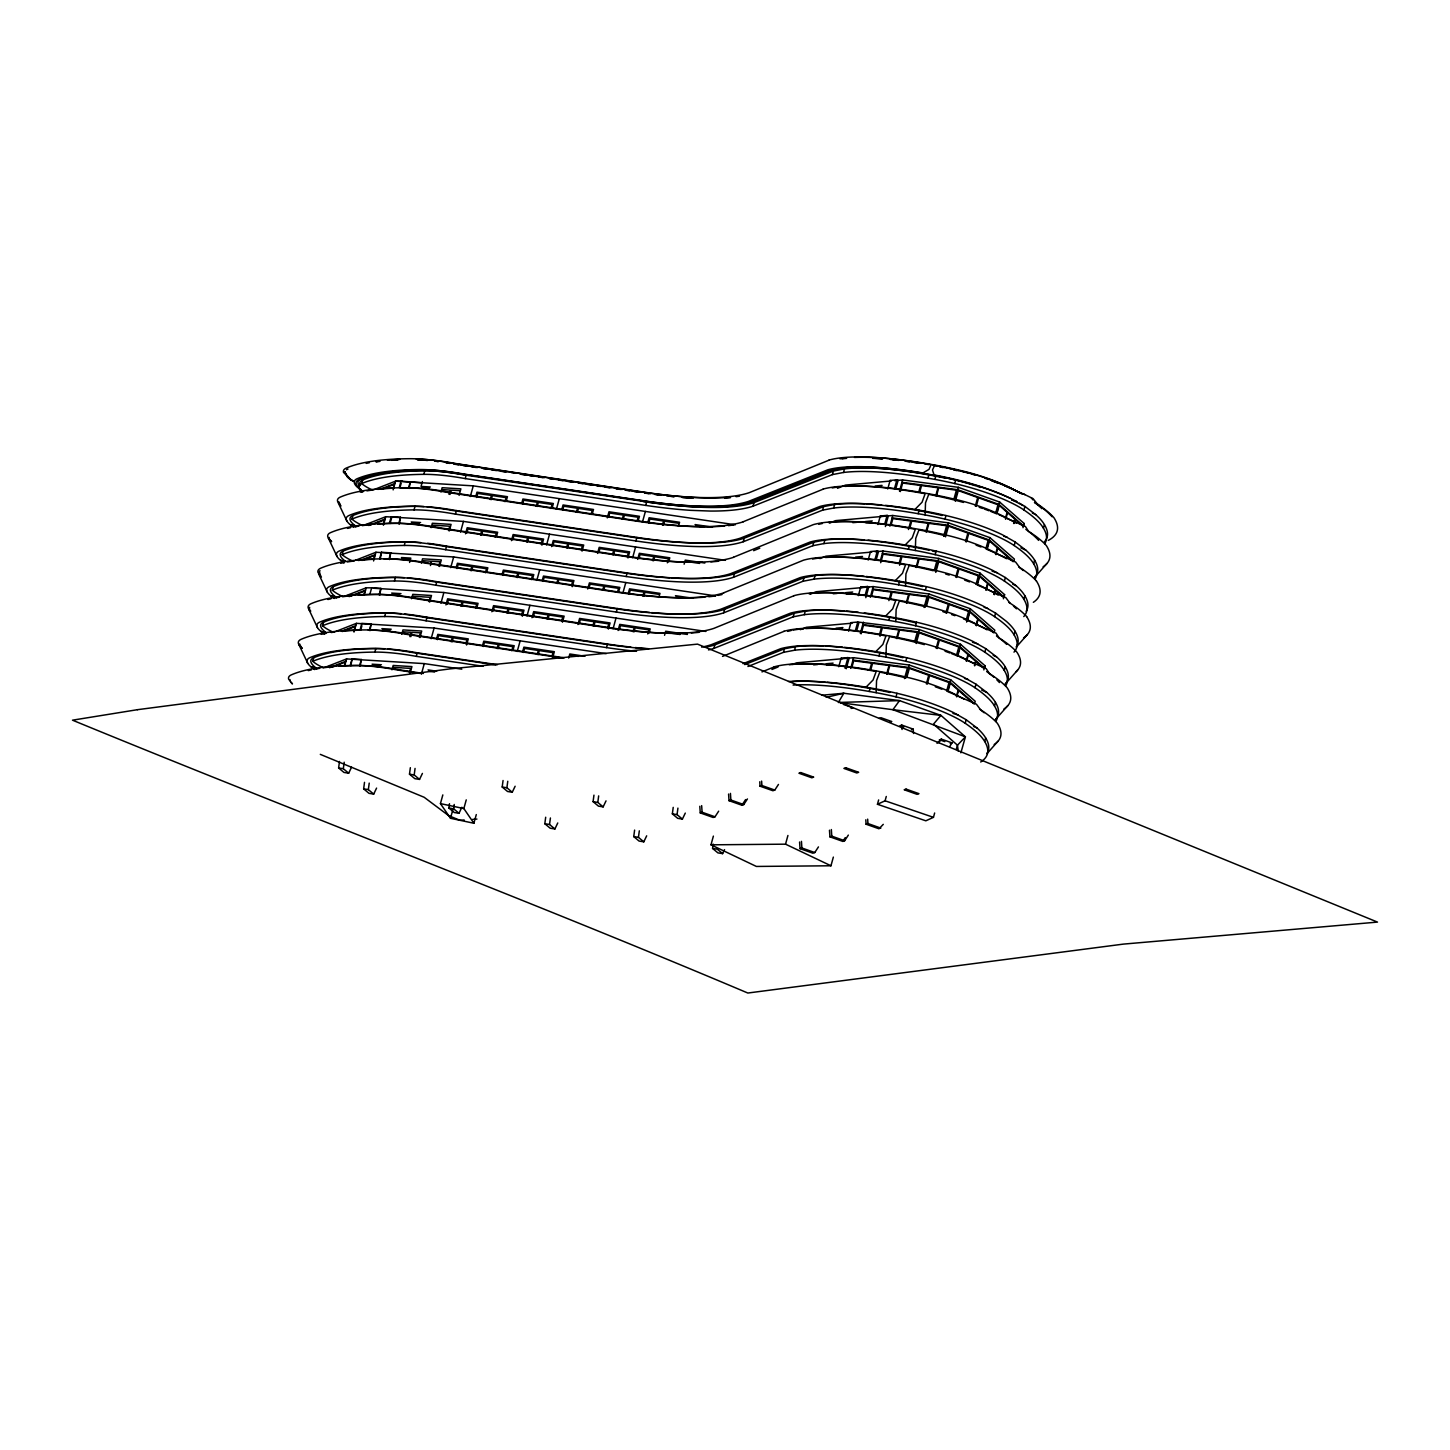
<?xml version="1.0" encoding="UTF-8"?>
<svg xmlns="http://www.w3.org/2000/svg" width="1450" height="1450" viewBox="0 0 1450 1450"><rect width="100%" height="100%" fill="white"/><g stroke="black" fill="none" stroke-linecap="round" stroke-linejoin="round"><path stroke-width="1.5" d="M344.882 471.721L347.347 477.032A51.801 12.017 14.7 0 0 351.335 480.204M309.521 608.493L309.611 607.296M351.553 767.195L348.671 773.194L343.958 772.433L338.611 767.974L339.481 761.449M348.671 773.194L343.324 768.717L344.194 762.211M376.583 788.093L373.701 794.092L368.989 793.331L363.642 788.873L364.512 782.347M373.701 794.092L368.354 789.616L369.224 783.109M422.421 773.412L419.539 779.411L414.827 778.668L409.48 774.191L410.35 767.684M419.539 779.411L414.192 774.952L415.062 768.428M461.861 807.269L458.998 813.269L454.267 812.526L448.92 808.049L449.5 803.717M458.998 813.269L453.651 808.81L454.231 804.46M515.131 786.244L512.249 792.244L507.536 791.482L502.189 787.024L503.059 780.499M512.249 792.244L506.902 787.767L507.772 781.26M557.761 822.966L554.897 828.965L550.166 828.204L544.819 823.745L545.689 817.238M554.897 828.965L549.532 824.488L550.42 817.981M606.028 800.871L603.146 806.871L598.433 806.127L593.086 801.651L593.956 795.144M603.146 806.871L597.799 802.412L598.669 795.887M646.682 835.816L643.8 841.816L639.088 841.072L633.741 836.596L634.611 830.089M643.8 841.816L638.453 837.357L639.323 830.832M685.288 813.088L682.406 819.087L677.694 818.326L672.347 813.867L673.217 807.36M682.406 819.087L677.059 814.628L677.929 808.103M724.547 849.646L722.626 853.633L717.913 852.89L712.566 848.431L713.146 844.081M323.114 667.634A38.769 8.718 15.4 0 1 312.747 661.291L313.726 657.738A324.347 72.971 15.4 0 1 375.84 648.549A99.216 22.312 15.4 0 1 384.776 648.748M332.902 632.073A38.769 8.718 15.4 0 1 322.553 625.748L323.531 622.195A324.347 72.971 15.4 0 1 385.646 612.987A99.216 22.312 15.4 0 1 401.124 613.676M342.689 596.53A38.769 8.718 15.4 0 1 332.34 590.186L333.319 586.634A324.347 72.971 15.4 0 1 395.433 577.444A99.216 22.312 15.4 0 1 404.351 577.662M352.495 560.969A38.769 8.718 15.4 0 1 342.127 554.643L343.106 551.091A324.347 72.971 15.4 0 1 405.221 541.901A99.216 22.312 15.4 0 1 420.699 542.572M362.282 525.426A38.769 8.718 15.4 0 1 351.933 519.1L352.912 515.529A324.347 72.971 15.4 0 1 415.026 506.34A99.216 22.312 15.4 0 1 423.944 506.558M372.07 489.882A38.769 8.718 15.4 0 1 361.721 483.539A324.347 72.971 15.4 0 1 423.835 474.349A99.216 22.312 15.4 0 1 465.214 478.591L466.193 475.038A99.216 22.312 15.4 0 0 424.814 470.797A324.347 72.971 15.4 0 0 362.699 479.986L361.721 483.539A53.686 12.071 15.4 0 0 362.011 492.076M344.194 666.329L345.372 662.07L338.865 664.607M353.981 630.786L355.159 626.509L348.671 629.064M363.787 595.225L364.965 590.966L358.458 593.503M373.574 559.682L374.752 555.404L368.246 557.96M383.362 524.139L384.54 519.861L378.033 522.417M393.167 488.577L394.327 484.318L387.839 486.856M344.774 665.514L346.586 658.916L424.288 663.611L461.807 669.175M353.981 632.073L356.392 623.355L434.094 628.049L606.227 653.642M364.367 594.409L366.179 587.812L371.653 587.83L369.877 594.228M373.574 560.969L375.967 552.251L453.669 556.963L715.702 595.896A220.219 49.536 15.4 0 1 708.796 596.748M383.416 525.244L385.754 516.707L391.844 517.07L390.086 523.468M393.149 489.882L395.56 481.164L402.266 481.255M350.302 665.332L352.06 658.934L361.322 659.496L360.18 666.239M360.089 629.789L361.847 623.391L371.127 623.935L369.986 630.678M379.683 558.685L381.441 552.287L390.702 552.849L389.561 559.591M389.47 523.124L391.228 516.726L400.49 517.287L399.348 524.03M399.257 487.581L401.016 481.183L421.08 482.705M350.918 665.677L352.06 658.934M360.706 630.134L361.884 625.856M380.299 559.029L381.441 552.287M399.964 487.617L401.088 483.557M359.564 665.894L361.322 659.496M369.351 630.351L371.127 623.935M379.157 594.79L380.915 588.392L371.653 587.83M388.944 559.247L390.702 552.849M398.732 523.686L400.49 517.287M408.519 488.142L410.296 481.744L409.154 488.451M379.773 595.134L380.915 588.392M312.747 661.291A324.347 72.971 15.4 0 1 374.861 652.101L375.84 648.549M322.553 625.748A324.347 72.971 15.4 0 1 384.667 616.54L385.646 612.987M332.34 590.186A324.347 72.971 15.4 0 1 394.454 580.997L395.433 577.444M342.127 554.643A324.347 72.971 15.4 0 1 404.242 545.454L405.221 541.901M351.933 519.1A324.347 72.971 15.4 0 1 414.029 509.892L415.026 506.34M423.835 474.349L424.814 470.797M422.385 481.545L421.044 486.439L430.378 487.001M409.589 562.455L410.803 558.105L401.451 557.543M391.971 669.809L393.167 665.459L411.927 666.601L410.132 673.126M401.759 634.266L402.973 629.916L421.714 631.04L419.92 637.583M411.564 598.723L412.761 594.355L431.52 595.497L429.708 602.022M421.352 563.162L422.548 558.812L441.308 559.936L439.513 566.479M431.139 527.619L432.336 523.251L451.095 524.393L449.301 530.936M440.927 492.058L442.141 487.707L460.882 488.849L459.088 495.374M409.861 636.604L411.039 632.291L403.299 631.819M449.029 494.396L450.207 490.082L442.468 489.611M410.858 636.659L412.054 632.345L420.373 632.853L419.177 637.166M430.451 565.554L431.629 561.241L439.948 561.748L438.752 566.062M450.026 494.45L451.222 490.136L459.541 490.644M409.389 672.709L410.567 668.396L402.248 667.906M428.964 601.605L430.161 597.291L421.841 596.802M448.558 530.519L449.736 526.205L441.416 525.697M374.861 652.101A99.216 22.312 15.4 0 1 416.259 656.342L417.237 652.79L497.459 664.698M384.667 616.54A99.216 22.312 15.4 0 1 426.046 620.781L427.025 617.229L607.514 644.054A219.874 49.463 15.4 0 0 630.841 647.081M394.454 580.997A99.216 22.312 15.4 0 1 435.852 585.238L436.831 581.686L617.301 608.511A219.874 49.463 15.4 0 0 649.491 612.426M404.242 545.454A99.216 22.312 15.4 0 1 445.639 549.695L446.618 546.143L627.107 572.949A219.874 49.463 15.4 0 0 669.918 577.734M414.029 509.892A99.216 22.312 15.4 0 1 455.427 514.134L456.406 510.581L636.894 537.406A219.874 49.463 15.4 0 0 744.231 538.204L823.582 506.594L834.656 504.473A171.281 38.534 15.4 0 1 864.979 503.748M421.352 674.268L424.288 663.611M431.157 638.725L434.094 628.049M440.945 603.164L443.881 592.506L705.914 631.439M450.733 567.621L453.669 556.963M460.52 532.077L463.456 521.402L725.489 560.334M470.326 496.516L473.262 485.859L735.295 524.791M436.686 638.435L437.809 634.375L468.278 638.888L466.592 644.996M445.929 604.922L447.615 598.814L478.065 603.345L476.941 607.423M456.279 567.331L457.403 563.271L487.853 567.802L486.747 571.862M465.504 533.817L467.19 527.709L497.658 532.241L496.534 536.319M475.854 496.244L476.978 492.166L507.446 496.698L506.322 500.757M437.429 639.668L438.553 635.626L452.237 637.674L451.131 641.716M447.216 604.124L448.34 600.082L462.042 602.112L460.919 606.154M457.022 568.563L458.127 564.539L471.83 566.569L470.706 570.611M466.809 533.02L467.915 528.978L481.618 531.008L480.512 535.05M476.597 497.477L477.721 493.435L491.405 495.465L490.299 499.507M452.128 641.861L453.234 637.819L466.936 639.849L465.812 643.891M461.916 606.299L463.021 602.257L476.724 604.306L475.618 608.347M471.703 570.756L472.827 566.714L486.511 568.744L485.406 572.786M481.509 535.213L482.614 531.171L496.317 533.201L495.193 537.243M491.296 499.652L492.402 495.61L506.104 497.64L504.999 501.682M482.632 645.268L483.756 641.19L514.206 645.721L513.082 649.799M491.858 611.755L493.544 605.647L523.994 610.178L522.326 616.268M502.207 574.164L503.331 570.086L533.799 574.617L532.676 578.695M511.451 540.651L513.119 534.543L543.587 539.074L541.901 545.182M521.801 503.059L522.924 498.999L553.374 503.513L552.251 507.591M483.358 646.482L484.463 642.441L498.184 644.489L497.06 648.531M493.145 610.939L494.269 606.897L507.971 608.928L506.866 612.969M502.951 575.396L504.056 571.336L517.759 573.384L516.653 577.426M512.738 539.835L513.844 535.793L527.546 537.823L526.441 541.883M522.526 504.292L523.649 500.25L537.352 502.28L536.228 506.322M476.289 814.574L473.896 823.256L450.497 818.289L440.438 803.608L442.83 794.908M450.497 818.289L452.889 809.607M498.057 648.676L499.181 644.634L512.883 646.664L511.759 650.706M507.844 613.132L508.968 609.072L522.671 611.121L521.565 615.162M517.65 577.571L518.756 573.529L532.458 575.559L531.353 579.619M527.438 542.028L528.543 537.986L542.264 540.016L541.14 544.058M537.225 506.467L538.349 502.425L552.051 504.473L550.928 508.515M473.896 823.256L463.855 808.574L466.248 799.874M517.215 651.503L520.151 640.846M527.002 615.96L529.939 605.303M536.808 580.417L539.744 569.741M546.596 544.856L549.532 534.198M556.383 509.312L559.319 498.637M522.761 651.231L523.885 647.153L554.335 651.684L552.668 657.793M531.987 617.718L533.673 611.61L564.141 616.141L562.455 622.231M542.336 580.127L543.46 576.049L573.928 580.58L572.243 586.688M551.58 546.614L553.266 540.506L583.716 545.037L582.03 551.145M561.929 509.022L563.053 504.963L593.503 509.476L592.397 513.554M523.504 652.464L524.61 648.422L538.312 650.452L537.189 654.494M533.292 616.903L534.397 612.879L548.1 614.909L546.994 618.951M543.079 581.359L544.203 577.317L557.888 579.347L556.782 583.389M552.867 545.816L553.991 541.774L567.693 543.804L566.569 547.846M562.673 510.255L563.778 506.213L577.481 508.261L576.357 512.303M538.186 654.639L539.309 650.597L552.994 652.645L551.888 656.687M547.973 619.096L549.097 615.054L562.799 617.084L561.676 621.126M557.779 583.553L558.884 579.511L572.587 581.541L571.463 585.582M567.566 547.991L568.672 543.949L582.374 545.979L581.269 550.021M577.354 512.448L578.478 508.406L592.162 510.436L591.056 514.478M568.69 658.046L569.814 653.986L585.039 656.252M577.916 624.533L579.601 618.425L610.069 622.956L608.384 629.064M587.721 588.99L589.407 582.882L619.857 587.413L618.733 591.473M597.509 553.429L599.194 547.339L629.644 551.852L627.977 557.96M607.296 517.886L608.982 511.778L639.45 516.309L638.326 520.369M579.221 623.736L580.326 619.676L594.029 621.724L592.923 625.766M589.008 588.174L590.114 584.132L603.834 586.162L602.711 590.222M598.796 552.631L599.919 548.589L613.622 550.619L612.516 554.661M608.601 517.07L609.707 513.028L623.409 515.076L622.304 519.118M593.92 625.911L595.026 621.869L608.746 623.899L607.623 627.941M603.707 590.368L604.831 586.326L618.534 588.356L617.41 592.397M613.495 554.806L614.619 550.764L628.321 552.812L627.216 556.854M623.301 519.263L624.406 515.221L638.109 517.251L637.003 521.293M426.046 620.781L606.535 647.606L607.514 644.054M435.852 585.238L616.322 612.063L617.301 608.511M445.639 549.695L626.128 576.502L627.107 572.949M455.427 514.134L635.916 540.959L636.894 537.406M465.214 478.591L645.703 505.397L646.682 501.845A219.874 49.463 15.4 0 0 754.018 502.642L833.388 471.051L844.444 468.93A171.281 38.534 15.4 0 1 924.756 473.86L935.884 475.836A113.734 25.592 15.4 0 1 955.749 480.004A73.171 16.457 15.4 0 1 1012.281 499.271L1017.012 501.7L1011.738 499.942M613.078 628.756L616.014 618.081M622.866 593.195L625.802 582.537M632.653 557.652L635.589 546.976M642.459 522.091L645.395 511.433M618.062 630.496L619.748 624.388L650.198 628.919L649.074 632.998M628.412 592.923L629.536 588.845L659.986 593.376L658.862 597.436M637.638 559.392L639.323 553.302L669.791 557.815L668.668 561.893M647.987 521.819L649.111 517.741L679.579 522.272L678.455 526.332M619.349 629.699L620.473 625.657L634.158 627.687L633.052 631.729M629.155 594.156L630.261 590.114L643.963 592.144L642.839 596.186M638.942 558.594L640.048 554.553L653.751 556.601L652.645 560.643M648.73 523.051L649.854 519.009L663.538 521.039L662.433 525.081M634.049 631.874L635.154 627.85L648.857 629.88L647.751 633.922M643.836 596.331L644.96 592.289L658.644 594.319M653.624 560.787L654.748 556.746L668.45 558.776L667.326 562.817M663.429 525.226L664.535 521.184L678.237 523.232M664.553 635.299L665.677 631.221L687.427 634.447M684.128 564.195L685.252 560.117L704.845 563.035M708.488 649.926A219.874 49.463 15.4 0 0 713.871 648.404L714.85 644.851L794.219 613.241L805.276 611.121A171.281 38.534 15.4 0 1 844.679 610.957M616.322 612.063A219.874 49.463 15.4 0 0 723.659 612.842L724.638 609.29L804.007 577.698L815.063 575.577A171.281 38.534 15.4 0 1 845.404 574.853M626.128 576.502A219.874 49.463 15.4 0 0 733.464 577.299L734.443 573.747L813.794 542.155L824.851 540.016A171.281 38.534 15.4 0 1 864.272 539.853M635.916 540.959A219.874 49.463 15.4 0 0 743.252 541.756L744.231 538.204M645.703 505.397A219.874 49.463 15.4 0 0 690.599 510.327L710.065 511.052A219.874 49.463 15.4 0 0 753.039 506.195L754.018 502.642M833.351 857.095L830.959 865.777L756.393 866.447L710.989 844.824L713.382 836.106M747.946 666.493L783.435 652.355L784.414 648.803L795.488 646.682A171.281 38.534 15.4 0 1 823.636 645.848M713.871 648.404L793.241 616.812L794.219 613.241M723.659 612.842L803.028 581.251L804.007 577.698M733.464 577.299L812.816 545.707L813.794 542.155M743.252 541.756L822.603 510.146L823.582 506.594M753.039 506.195L832.409 474.603L833.388 471.051M783.435 652.355L794.509 650.234L795.488 646.682M793.241 616.812L804.297 614.673L805.276 611.121M803.028 581.251L814.084 579.13L815.063 575.577M812.816 545.707L823.872 543.587L824.851 540.016M822.603 510.146L833.678 508.026L834.656 504.473M832.409 474.603L843.465 472.483L844.444 468.93M710.989 844.824L785.537 844.172L787.93 835.472M838.789 666.728L841.127 658.209L847.96 657.593L849.156 658.101L846.22 668.776M848.576 631.185L850.933 622.648L857.748 622.032L919.119 629.518L960.498 644.271L985.003 665.731L984.351 668.106L959.846 646.646L918.466 631.892L862.786 624.515M858.364 595.642L860.72 587.105L867.535 586.489L868.749 586.996L865.813 597.672M868.151 560.081L870.507 551.544L877.341 550.946L878.537 551.453L876.181 559.99M877.957 524.537L880.295 516.001L887.128 515.384L888.324 515.91L885.388 526.567M887.744 488.976L890.101 480.457L896.916 479.841L898.13 480.349L895.774 488.886M845.024 668.251L847.96 657.593M855.391 630.569L857.748 622.032M865.197 595.026L867.535 586.489M874.984 559.464L877.341 550.946M884.772 523.921L887.128 515.384M894.559 488.378L896.916 479.841M856.606 631.094L858.962 622.558M850.715 668.359L853.651 657.702L909.331 665.061L950.711 679.814L975.216 701.274L974.545 703.649L950.058 682.189L908.679 667.435L852.999 660.076M860.339 633.433L863.439 622.159M870.29 597.273L873.226 586.597L928.906 593.974L970.286 608.71L994.791 630.17L994.138 632.544L969.633 611.084L928.254 596.331L872.574 588.972M880.494 560.262L883.032 551.054L938.694 558.413L980.091 573.167L1004.578 594.627L1003.926 597.001L979.439 575.541L938.041 560.787L882.379 553.411M889.883 526.169L892.819 515.493L948.499 522.87L989.879 537.624L1014.384 559.084L1013.731 561.44L989.226 539.98L947.847 525.226L892.167 517.868M899.507 491.242L902.607 479.95L958.287 487.309L999.666 502.062L1024.171 523.522L1023.519 525.897L999.014 504.437L957.634 489.683L901.954 482.324M851.929 667.217L853.688 660.819L871.649 663.194L869.873 669.592M861.137 633.813L863.493 625.258L881.437 627.632L879.661 634.049M871.522 596.113L873.281 589.715L891.224 592.089L888.868 600.626M880.712 562.709L883.068 554.172L901.012 556.546L899.254 562.944M891.097 525.027L892.874 518.611L910.817 520.985L908.461 529.522M900.305 491.604L902.661 483.067L920.605 485.442L918.847 491.84M870.816 669.719L872.574 663.321L889.013 665.496L886.657 674.033M880.005 636.296L882.361 627.759L898.801 629.934L896.444 638.471M890.391 598.614L892.149 592.216L908.588 594.391L906.25 602.928M899.598 565.21L901.954 556.655L918.394 558.83L916.037 567.385M909.984 527.51L911.742 521.112L928.181 523.287L925.825 531.824M919.771 491.967L921.529 485.569L937.969 487.744L936.211 494.142M869.221 691.469L870.199 687.916M879.008 655.908L879.987 652.355M888.796 620.364L889.774 616.812M898.601 584.803L899.58 581.251M908.389 549.26L909.368 545.707M918.176 513.717L919.155 510.164M927.964 478.156L928.942 474.603M793.077 685.053A171.281 38.534 15.4 0 1 865.034 690.726L876.144 692.683L876.561 680.594L879.769 672.129A117.921 26.535 15.4 0 1 900.359 676.516L905.67 677.839M794.509 650.234A171.281 38.534 15.4 0 1 874.821 655.164L885.95 657.14L886.349 645.033L889.557 636.586A117.921 26.535 15.4 0 1 910.165 640.972L917.234 642.731A78.082 17.563 15.4 0 1 924.339 644.634M804.297 614.673A171.281 38.534 15.4 0 1 884.609 619.621L895.737 621.579L896.136 609.489L899.362 601.025A117.921 26.535 15.4 0 1 919.952 605.411L925.263 606.734M814.084 579.13A171.281 38.534 15.4 0 1 894.414 584.078L905.525 586.036L905.924 573.928L909.15 565.482A117.921 26.535 15.4 0 1 929.74 569.868L933.274 570.738M823.872 543.587A171.281 38.534 15.4 0 1 904.202 548.517L915.312 550.493L915.729 538.385L918.938 529.921A117.921 26.535 15.4 0 1 939.528 534.325L944.838 535.63M833.678 508.026A171.281 38.534 15.4 0 1 913.989 512.974L925.118 514.931L925.517 502.842L928.725 494.377A117.921 26.535 15.4 0 1 949.333 498.764L956.402 500.522A78.082 17.563 15.4 0 1 963.507 502.443M843.465 472.483A171.281 38.534 15.4 0 1 923.777 477.412L934.906 479.388L935.884 475.836M887.4 674.123L889.756 665.586L907.428 667.924L904.492 678.6M897.188 638.58L899.544 630.043L917.216 632.381L914.877 640.918M906.993 603.019L909.349 594.482L927.021 596.82L924.085 607.496M916.781 567.476L919.137 558.939L936.809 561.277L934.452 569.814M926.568 531.933L928.924 523.377L946.596 525.716L943.66 536.391M936.374 496.371L938.712 487.834L956.402 490.173L954.046 498.709M980.689 761.993A213.295 47.977 15.4 0 0 984.695 741.53A166.424 37.428 15.4 0 0 965.229 723.296A73.171 16.457 15.4 0 0 896.009 696.87L896.988 693.299A73.171 16.457 15.4 0 1 953.538 712.584L966.208 719.744L976.974 727.972A166.424 37.428 15.4 0 1 985.674 737.978A213.295 47.977 15.4 0 1 986.979 753.438M995.787 721.447A213.295 47.977 15.4 0 0 994.482 705.969A166.424 37.428 15.4 0 0 975.016 687.753A73.171 16.457 15.4 0 0 905.797 661.309L906.776 657.756A73.171 16.457 15.4 0 1 963.326 677.023L975.995 684.201L986.761 692.411A166.424 37.428 15.4 0 1 995.461 702.416A213.295 47.977 15.4 0 1 995.389 719.689L1007.804 705.624M1005.575 685.904A213.295 47.977 15.4 0 0 1004.27 670.426A166.424 37.428 15.4 0 0 984.804 652.192A73.171 16.457 15.4 0 0 915.603 625.766L916.581 622.213A73.171 16.457 15.4 0 1 973.113 641.48L985.783 648.639L996.549 656.868A166.424 37.428 15.4 0 1 1005.249 666.873A213.295 47.977 15.4 0 1 1005.176 684.128L1017.61 670.081M1013.985 652.138A213.295 47.977 15.4 0 0 1014.076 634.864A166.424 37.428 15.4 0 0 994.609 616.649A73.171 16.457 15.4 0 0 925.39 590.204L926.369 586.652A73.171 16.457 15.4 0 1 982.901 605.919L995.588 613.096L1006.336 621.325A166.424 37.428 15.4 0 1 1015.054 631.312A213.295 47.977 15.4 0 1 1016.341 646.791M1023.773 616.576A213.295 47.977 15.4 0 0 1023.863 599.321A166.424 37.428 15.4 0 0 1004.397 581.088A73.171 16.457 15.4 0 0 935.178 554.661L936.156 551.109A73.171 16.457 15.4 0 1 992.706 570.376L1005.376 577.535L1016.142 585.764A166.424 37.428 15.4 0 1 1024.842 595.769A213.295 47.977 15.4 0 1 1026.147 611.248M1034.956 579.257A213.295 47.977 15.4 0 0 1033.651 563.778A166.424 37.428 15.4 0 0 1014.184 545.544A73.171 16.457 15.4 0 0 944.965 519.118L945.962 515.548A73.171 16.457 15.4 0 1 1002.494 534.832L1015.163 541.992L1025.929 550.221A166.424 37.428 15.4 0 1 1034.629 560.207A213.295 47.977 15.4 0 1 1034.557 577.481L1046.973 563.434M1044.743 543.696A213.295 47.977 15.4 0 0 1043.438 528.217A166.424 37.428 15.4 0 0 1023.972 510.001A73.171 16.457 15.4 0 0 954.771 483.557L955.749 480.004M905.761 678.02L909.331 665.061M915.548 642.459L919.119 629.518M925.336 606.916L928.906 593.974M935.141 571.373L938.694 558.413M944.929 535.811L948.499 522.87M954.716 500.268L958.287 487.309M906.975 676.896L909.331 668.359L928.707 675.265L926.369 683.82M916.183 643.492L919.119 632.816L938.512 639.722L936.156 648.259M926.568 605.81L928.924 597.255L948.3 604.179L945.944 612.716M935.776 572.388L938.712 561.712L958.088 568.618L955.731 577.154M945.563 536.844L948.499 526.169L967.875 533.074L965.537 541.611M955.351 501.283L958.287 490.608L977.681 497.513L975.324 506.068M934.652 812.997L933.456 817.347L925.825 820.809L877.449 804.279L878.646 799.929M877.449 804.279L885.08 800.799L886.276 796.467M927.275 684.128L929.613 675.591L949.877 682.823M937.062 648.585L939.419 640.048L959.664 647.262M946.85 613.042L949.206 604.487L969.47 611.719M956.637 577.481L958.994 568.944L979.257 576.176M966.443 541.938L968.781 533.401L989.045 540.614M976.231 506.376L978.587 497.839L998.851 505.071M946.651 691.052L949.007 682.515M956.456 655.491L958.812 646.954M966.244 619.947L968.6 611.411M976.031 584.404L978.387 575.849M985.837 548.843L988.175 540.306M995.624 513.3L997.981 504.763M947.593 691.106L950.711 679.814M957.399 655.545L960.498 644.271M966.606 622.068L970.286 608.71M976.974 584.459L980.091 573.167M986.761 548.897L989.879 537.624M996.567 513.354L999.666 502.062M957.707 656.143L960.063 647.606L967.947 654.53L966.189 660.928M967.494 620.6L969.851 612.063L977.753 618.969L975.977 625.385M956.402 696.471L958.16 690.073L950.257 683.149L947.919 691.704A78.082 17.563 15.4 0 1 959.302 696.689L976.466 704.265L980.689 709.956A172.441 38.787 15.4 0 1 984.097 712.748M985.783 589.824L987.541 583.426L979.638 576.502L977.3 585.039A78.082 17.563 15.4 0 1 988.683 590.041L1005.829 597.618L1010.07 603.309M995.57 554.281L997.328 547.864L989.444 540.959L987.088 549.496A78.082 17.563 15.4 0 1 998.47 554.498L1015.634 562.056L1019.857 567.748A172.441 38.787 15.4 0 1 1023.265 570.539M1005.357 518.719L1007.116 512.321L999.231 505.397L996.875 513.934A78.082 17.563 15.4 0 0 990.767 511.433M956.801 696.834L958.577 690.436L965.809 696.761M966.606 661.291L968.364 654.874L975.596 661.218L974.418 665.496M976.394 625.729L978.152 619.331L985.384 625.675M986.181 590.186L987.958 583.788L995.189 590.114L994.011 594.391M995.969 554.643L997.745 548.227L1004.977 554.571M1005.774 519.082L1007.533 512.684L1014.764 519.009L1013.586 523.287M974.744 665.768L975.923 661.508L983.698 668.323M994.338 594.681L995.516 590.404L1003.291 597.219M1013.912 523.577L1015.091 519.299L1022.866 526.114M965.229 723.296L966.208 719.744M975.016 687.753L975.995 684.201M984.804 652.192L985.783 648.639M994.609 616.649L995.588 613.096M1004.397 581.088L1005.376 577.535M1014.184 545.544L1015.163 541.992M1023.972 510.001L1024.951 506.431L1011.665 499.616M984.695 741.53L985.674 737.978M994.482 705.969L995.461 702.416M1004.27 670.426L1005.249 666.873M1014.076 634.864L1015.054 631.312M1023.863 599.321L1024.842 595.769M1033.651 563.778L1034.629 560.207M1043.438 528.217L1044.417 524.664A166.424 37.428 15.4 0 0 1035.717 514.659L1024.951 506.431M956.257 749.487L957.471 745.191L965.41 736.836L940.923 715.376L899.526 700.622L843.846 693.245L821.733 695.239M1022.993 527.691L1024.171 523.522M1003.4 598.778L1004.578 594.627M983.825 669.882L985.003 665.731M960.879 752.822L965.41 736.836L892.91 709.702L840.529 702.761M699.806 806.291L700.259 812.906L713.128 817.474L714.995 816.803L718.674 811.166M728.589 794.056L729.024 800.672L741.911 805.239L745.59 799.603M741.911 805.239L743.759 804.569L747.439 798.932M759.764 781.768L760.054 786.19L772.923 790.739L774.789 790.069L778.469 784.432M799.584 842.033L800.037 848.649L812.906 853.216L814.773 852.546L818.452 846.909M829.472 830.216L829.926 836.831L842.794 841.399L845.259 837.629M842.794 841.399L844.661 840.728L848.341 835.091M865.795 819.794L866.103 824.216L878.972 828.784L883.286 824.343M937.026 743.342L941.231 739.065L952.052 742.889L949.605 746.659M938.875 742.672L941.231 739.065M1016.341 647.026L1027.398 634.52M986.979 753.674L998.017 741.186M885.624 505.361A171.281 38.534 15.4 0 1 914.968 509.421L922.055 502.226L925.154 493.725L917.234 492.311M868.043 540.161A171.281 38.534 15.4 0 1 905.181 544.964L912.249 537.769L915.349 529.286L907.428 527.854A171.861 38.661 15.4 0 0 813.341 524.628L733.428 557.271M866.049 576.466A171.281 38.534 15.4 0 1 895.393 580.526L902.462 573.33L905.561 564.829L897.641 563.397A171.861 38.661 15.4 0 0 803.536 560.171L723.641 592.832M864.327 612.951A171.281 38.534 15.4 0 1 885.588 616.069L892.674 608.873L895.774 600.391L887.853 598.959A171.861 38.661 15.4 0 0 793.748 595.732M844.48 647.353A171.281 38.534 15.4 0 1 875.8 651.612L882.887 644.416L885.968 635.934L878.048 634.502A171.861 38.661 15.4 0 0 783.961 631.276M826.989 682.207A171.281 38.534 15.4 0 1 866.013 687.173L873.081 679.978L876.181 671.477L868.26 670.063M829.164 460.121L749.143 492.71A220.219 49.536 15.4 0 1 638.834 491.568L452.291 463.239A100.286 22.566 15.4 0 0 409.553 458.708A323.006 72.663 15.4 0 0 346.224 468.096A54.049 12.162 15.4 0 0 343.523 472.374L351.679 480.494M743.234 521.728L823.256 489.121M753.638 550.674L759.8 548.173M793.875 595.769L713.853 628.376A220.219 49.536 15.4 0 1 603.544 627.234M722.517 656.397L784.088 631.33M761.975 671.894L774.3 666.873M771.926 669.465L778.088 666.964M837.466 488.306L845.549 485.079L891.297 480.965L890.101 480.457M829.69 523.051L835.762 520.623L892.819 515.493M819.903 558.594L825.956 556.184L871.722 552.069M810.115 594.156L816.169 591.727L873.226 586.597M800.309 629.699L806.381 627.288L852.129 623.174L850.933 622.648M743.034 663.683L780.626 648.712A171.281 38.534 15.4 0 1 872.012 651.521L883.123 653.497A113.734 25.592 15.4 0 1 902.987 657.666M744.738 664.589L784.414 648.803M792.552 664.444L796.594 662.831L853.651 657.702M375.079 489.176L395.56 481.164L473.262 485.859M380.571 489.139L394.907 483.521M381.513 489.339L387.567 486.964M365.291 524.737L385.754 516.707M368.735 525.498L385.102 519.082M373.737 524.103L377.761 522.526M355.486 560.28L375.967 552.251M360.978 560.244L375.314 554.625M361.938 560.443L367.974 558.069M345.698 595.841L366.179 587.812M349.142 596.603L365.527 590.186M354.144 595.189L358.186 593.612M335.911 631.384L356.392 623.355M341.403 631.348L355.739 625.729M342.345 631.529L348.399 629.173M326.123 666.928L346.586 658.916M329.567 667.707L345.934 661.272M332.558 667.091L338.593 664.716M851.077 708.452L852.944 707.781L843.393 704.41M879.099 718.366L880.947 717.714L891.768 721.538L889.919 722.209M913.518 733.501L913.228 729.132L901.773 725.072L899.906 725.743L903.731 727.103M911.361 729.803L913.228 729.132M760.054 786.19L761.903 785.519L774.789 790.069M729.024 800.672L730.873 800.019L743.759 804.569M700.259 812.906L702.108 812.236L714.995 816.803M950.203 743.56L952.052 742.889M829.926 836.831L831.774 836.161L844.661 840.728M866.103 824.216L867.952 823.546L880.839 828.113M800.037 848.649L801.886 847.978L814.773 852.546M826.301 697.323L843.846 693.245L838.336 702.471L899.526 700.622L892.91 709.702L940.923 715.376L933.474 724.148L957.471 745.191L958.214 751.028M894.704 480.657L902.607 479.95M875.202 486.004L882.089 485.388M875.564 487.146L881.056 486.638M852.799 522.671L856.751 522.326M865.414 521.547L872.284 520.931M865.777 522.689L871.251 522.199M875.129 551.761L883.032 551.054M855.609 557.108L862.496 556.474M855.989 558.232L861.463 557.743M833.224 593.775L837.176 593.431M845.821 592.651L852.709 592.035M846.202 593.793L851.676 593.304M836.034 628.194L842.903 627.578M836.396 629.336L841.888 628.847M813.631 664.879L817.582 664.535M826.246 663.756L833.116 663.139M826.609 664.897L832.082 664.39M464.163 819.975L459.904 820.283L448.684 815.643L424.143 797.264L320.305 754.362M472.682 819.377L476.941 819.069M421.66 487.689L429.091 488.142M393.711 517.179L463.456 521.402M411.238 521.982L420.591 522.544M411.873 523.251L419.304 523.704M432.68 525.172L440.419 525.643M402.067 558.794L409.516 559.247M422.874 560.715L430.632 561.186M374.118 588.283L443.881 592.506M391.663 593.086L400.998 593.648M392.279 594.355L399.729 594.79M413.087 596.276L420.844 596.729M381.876 628.629L391.21 629.209M382.492 629.898L389.923 630.351M372.07 664.191L381.423 664.752M372.704 665.441L380.136 665.894M393.512 667.362L401.251 667.834M646.682 501.845L462.478 474.694A99.216 22.312 15.4 0 0 421.08 470.452A324.347 72.971 15.4 0 0 358.984 479.642A53.686 12.071 15.4 0 0 359.274 488.197L361.286 489.846M695.058 524.574L712.457 527.147M695.764 525.824L703.612 526.984M685.977 561.368L699.679 563.416M675.464 595.678L692.864 598.252M676.189 596.929L684.019 598.089M666.402 632.472L680.104 634.502M570.539 655.237L578.369 656.397M495.9 664.952L413.449 652.699A99.216 22.312 15.4 0 0 372.052 648.458A324.347 72.971 15.4 0 0 309.938 657.647A53.686 12.071 15.4 0 0 310.246 666.202L314.704 669.574M416.259 656.342L483.104 666.275M428.022 669.918L436.722 671.205M428.747 671.187L434.619 672.057M477.829 467.516L457.837 464.489A100.286 22.566 15.4 0 0 453.778 463.764M482.27 468.205L506.702 471.921M511.143 472.591L515.584 473.262M520.024 473.933L544.475 477.648M548.916 478.337L573.348 482.034M577.789 482.723L593.34 485.079M597.781 485.75L611.103 487.78M615.543 488.451L622.213 489.466M626.654 490.136L639.976 492.166M454.122 464.145L458.562 464.816M463.003 465.504L467.444 466.175M471.884 466.846L476.325 467.516M482.995 468.531L487.436 469.202M491.876 469.891L496.317 470.561M500.757 471.232L505.198 471.903M520.749 474.277L525.19 474.948M529.631 475.618L534.089 476.307M538.53 476.978L542.971 477.648M549.623 478.663L554.081 479.334M558.522 480.004L562.963 480.693M567.403 481.364L571.844 482.034M578.514 483.049L582.954 483.72M587.395 484.409L591.836 485.079M596.276 485.75L600.717 486.421M605.158 487.109L609.598 487.78M616.268 488.795L620.709 489.466M625.149 490.136L629.59 490.807M634.049 491.496L638.489 492.166M636.749 520.695L450.171 492.329A100.286 22.566 15.4 0 0 407.432 487.798A323.006 72.663 15.4 0 0 400.581 487.925M623.174 556.147L436.577 527.8A100.286 22.566 15.4 0 0 393.856 523.269A323.006 72.663 15.4 0 0 330.528 532.658A54.049 12.162 15.4 0 0 327.809 536.935L337.034 556.492M430.577 563.434L617.174 591.799A220.219 49.536 15.4 0 0 705.008 597.128M426.789 563.343L613.386 591.709A220.219 49.536 15.4 0 0 723.768 592.869M603.581 627.252L417.002 598.904A100.286 22.566 15.4 0 0 374.263 594.373A323.006 72.663 15.4 0 0 310.934 603.762A54.049 12.162 15.4 0 0 308.234 608.021L317.459 627.596M564.268 657.829L411.002 634.538A100.286 22.566 15.4 0 0 368.264 630.007M562.691 658.082L407.196 634.447A100.286 22.566 15.4 0 0 364.476 629.916A323.006 72.663 15.4 0 0 301.147 639.305A54.049 12.162 15.4 0 0 298.446 643.582L307.672 663.139M423.418 673.471L401.197 670.081A100.286 22.566 15.4 0 0 358.476 665.55A323.006 72.663 15.4 0 0 338.684 666.257M419.63 673.38L397.409 669.991A100.286 22.566 15.4 0 0 354.688 665.459A323.006 72.663 15.4 0 0 291.359 674.848A54.049 12.162 15.4 0 0 288.641 679.126L292.066 683.729M672.347 813.867L677.059 814.628M502.189 787.024L506.902 787.767M593.086 801.651L597.799 802.412M409.48 774.191L414.192 774.952M338.611 767.974L343.324 768.717M363.642 788.873L368.354 789.616M712.566 848.431L717.279 849.174L722.626 853.633M633.741 836.596L638.453 837.357M448.92 808.049L453.651 808.81M544.819 823.745L549.532 824.488M914.968 509.421L926.097 511.379A113.734 25.592 15.4 0 1 945.962 515.548M905.181 544.964L916.291 546.94A113.734 25.592 15.4 0 1 936.156 551.109M895.393 580.526L906.504 582.483A113.734 25.592 15.4 0 1 926.369 586.652M885.588 616.069L896.716 618.026A113.734 25.592 15.4 0 1 916.581 622.213M875.8 651.612L886.929 653.588A113.734 25.592 15.4 0 1 906.776 657.756M866.013 687.173L877.123 689.131A113.734 25.592 15.4 0 1 896.988 693.299M926.858 463.638L938.368 465.704A117.921 26.535 15.4 0 1 958.958 470.108L965.084 471.576A67.479 16.548 15.3 0 1 1014.166 489.937L1024.933 494.649M933.021 465.323L938.404 466.302M440.438 803.608L463.855 808.574M913.953 641.063L920.079 642.513A67.443 17.926 15.2 0 1 969.089 661.146L986.254 668.704L989.389 673.579L993.141 676.026A188.573 46.853 10.9 0 1 1007.097 687.699A215.434 48.466 15.4 0 1 1003.962 708.959M960.788 471.014L964.866 471.993M1003.672 536.174L1007.224 537.243M992.108 571.191L997.437 572.804M984.097 607.278L987.649 608.347M972.515 642.296L977.844 643.891M964.504 678.382L968.056 679.452M952.94 713.4L958.269 714.995M885.08 800.799L933.456 817.347M939.382 739.717L944.784 741.639M355.848 526.785L350.356 524.773L355.214 525.734A53.686 12.071 15.4 0 1 352.912 515.529M344.23 561.676L340.569 560.334L345.408 561.295A53.686 12.071 15.4 0 1 343.106 551.091M336.255 597.889L330.781 595.877L335.621 596.838A53.686 12.071 15.4 0 1 333.319 586.634M324.637 632.78L320.994 631.439L325.833 632.381A53.686 12.071 15.4 0 1 323.531 622.195M316.68 668.994L311.188 666.982L316.046 667.942A53.686 12.071 15.4 0 1 313.726 657.738M880.295 516.001L881.509 516.508M860.72 587.105L861.916 587.612M841.127 658.209L842.341 658.717M1020.854 547.882L1025.929 550.221M1012.752 584.205L1016.142 585.764M993.178 655.309L996.549 656.868M981.686 690.091L986.761 692.411M973.584 726.414L976.974 727.972M785.537 844.172L830.959 865.777M1023.102 493.743L1033.089 498.655L1037.402 504.093A172.441 38.787 15.4 0 1 1040.81 506.902M1032.364 513.01L1035.717 514.659M1019.423 503.186L1023.12 505.524M1018.77 566.932L1022.522 569.361A188.573 46.853 10.9 0 1 1036.478 581.051M1008.982 602.475L1012.734 604.922A188.573 46.853 10.9 0 1 1026.673 616.594M979.602 709.141L983.354 711.569A188.573 46.853 10.9 0 1 997.31 723.242A215.434 48.466 15.4 0 1 994.174 744.521M1036.297 503.277L1040.031 505.796M1038.2 504.872L1034.466 502.371L1035.572 503.186A172.441 38.787 15.4 0 1 1041.97 508.714M350.9 479.606L353.51 481.4M361.902 490.662L357.443 487.272A53.686 12.071 15.4 0 1 357.135 478.736A324.347 72.971 15.4 0 1 419.249 469.546A99.216 22.312 15.4 0 1 460.647 473.787L641.136 500.594A219.874 49.463 15.4 0 0 748.472 501.392L827.823 469.8A171.281 38.534 15.4 0 1 919.209 472.609L930.338 474.585A113.734 25.592 15.4 0 1 950.185 478.754A73.171 16.457 15.4 0 1 975.632 485.804M353.873 527.365L349.414 523.994A53.686 12.071 15.4 0 1 349.106 515.457A324.347 72.971 15.4 0 1 411.22 506.249A99.216 22.312 15.4 0 1 452.618 510.491L633.106 537.316A219.874 49.463 15.4 0 0 740.442 538.113L819.794 506.503A171.281 38.534 15.4 0 1 911.18 509.331L922.291 511.288A113.734 25.592 15.4 0 1 942.156 515.475M344.085 562.926L339.626 559.537A53.686 12.071 15.4 0 1 339.318 551A324.347 72.971 15.4 0 1 401.433 541.811A99.216 22.312 15.4 0 1 442.83 546.052L623.319 572.859A219.874 49.463 15.4 0 0 730.655 573.656L810.006 542.064A171.281 38.534 15.4 0 1 901.393 544.874L912.503 546.849A113.734 25.592 15.4 0 1 929.015 550.239M334.298 598.469L329.821 595.098A53.686 12.071 15.4 0 1 329.531 586.543A324.347 72.971 15.4 0 1 391.645 577.354A99.216 22.312 15.4 0 1 433.024 581.595L613.513 608.42A219.874 49.463 15.4 0 0 720.849 609.199L800.219 577.607A171.281 38.534 15.4 0 1 891.605 580.435L902.716 582.393A113.734 25.592 15.4 0 1 922.581 586.561M324.51 634.031L320.033 630.641A53.686 12.071 15.4 0 1 319.743 622.104A324.347 72.971 15.4 0 1 381.858 612.897A99.216 22.312 15.4 0 1 423.237 617.138L603.726 643.963A219.874 49.463 15.4 0 0 648.621 648.875M1025.839 529.341L1029.663 532.204A172.441 38.787 15.4 0 1 1038.635 540.379M996.458 635.988L1000.283 638.852A172.441 38.787 15.4 0 1 1006.681 644.38M986.671 671.531L990.495 674.395A172.441 38.787 15.4 0 1 993.903 677.204M1005.303 554.861L1013.079 561.676M985.71 625.947L993.504 632.762M966.135 697.051L973.911 703.866M348.761 477.884L345.336 473.28A54.049 12.162 15.4 0 1 345.245 471.975M341.022 505.978L337.596 501.374A54.049 12.162 15.4 0 1 340.315 497.096A323.006 72.663 15.4 0 1 403.662 487.726A100.286 22.566 15.4 0 1 446.382 492.257L632.961 520.604A220.219 49.536 15.4 0 0 743.361 521.764M331.234 541.539L328.443 538.349M321.429 577.082L318.021 572.478A54.049 12.162 15.4 0 1 320.722 568.201A323.006 72.663 15.4 0 1 384.087 558.83M301.854 648.186L299.062 644.996M347.855 476.452L349.178 477.938M1031.258 497.749L1032.944 499.888M308.85 609.453L309.992 610.994M340.116 504.564L338.883 501.845M320.541 575.65L319.417 571.753A49.282 11.763 14 0 1 319.997 570.666M309.883 609.798L310.735 611.211M338.231 502.806L346.84 520.931M318.638 573.892L327.247 592.035M329.096 537.388L329.476 538.693M299.715 644.036L300.947 646.754A51.62 12.325 14 0 0 302.271 648.259M289.928 679.597L290.308 680.902M901.773 725.072L902.063 729.495M867.662 819.123L867.952 823.546M831.339 829.545L831.774 836.161M801.451 841.362L801.886 847.978M761.612 781.097L761.903 785.519M730.438 793.386L730.873 800.019M701.655 805.62L702.108 812.236M724.638 609.29A219.874 49.463 15.4 0 1 651.666 612.625M847.181 574.925A171.281 38.534 15.4 0 1 864.073 576.248M407.577 577.861A99.216 22.312 15.4 0 1 436.831 581.686M905.525 586.036A113.734 25.592 15.4 0 1 925.39 590.204M846.564 611.103A171.281 38.534 15.4 0 1 858.237 612.226M714.85 644.851A219.874 49.463 15.4 0 1 705.461 647.226M648.259 648.676A219.874 49.463 15.4 0 1 635.299 647.552M404.55 614.002A99.216 22.312 15.4 0 1 427.025 617.229M895.737 621.579A113.734 25.592 15.4 0 1 915.603 625.766M636.532 651.322A219.874 49.463 15.4 0 1 606.535 647.606M825.811 645.939A171.281 38.534 15.4 0 1 842.522 647.171M387.984 648.947A99.216 22.312 15.4 0 1 417.237 652.79M885.95 657.14A113.734 25.592 15.4 0 1 905.797 661.309M734.443 573.747A219.874 49.463 15.4 0 1 672.002 577.861M915.312 550.493A113.734 25.592 15.4 0 1 935.178 554.661M427.678 543.279A99.216 22.312 15.4 0 1 446.618 546.143M866.756 503.839A171.281 38.534 15.4 0 1 881.691 504.963M925.118 514.931A113.734 25.592 15.4 0 1 944.965 519.118M427.17 506.757A99.216 22.312 15.4 0 1 456.406 510.581M360.416 485.478A53.686 12.071 15.4 0 1 362.699 479.986M1044.417 524.664A213.295 47.977 15.4 0 1 1044.344 541.919M934.906 479.388A113.734 25.592 15.4 0 1 954.771 483.557M876.144 692.683A113.734 25.592 15.4 0 1 896.009 696.87M792.298 681.591A171.281 38.534 15.4 0 1 825.104 682.062M839.967 458.834A171.861 38.661 15.4 0 1 844.081 458.254M854.521 457.439A171.861 38.661 15.4 0 1 926.894 463.674M416.204 459.07A100.286 22.566 15.4 0 1 456.007 463.583L642.604 491.931A220.219 49.536 15.4 0 0 730.438 497.259M1010.451 498.365A73.171 16.457 15.4 0 0 953.919 479.098A113.734 25.592 15.4 0 0 934.054 474.929L932.495 469.981L934.634 465.377A117.921 26.535 15.4 0 1 955.242 469.764L962.311 471.504A78.082 17.563 15.4 0 1 969.416 473.425M971.192 473.933A78.082 17.563 15.4 0 1 974.708 474.966M985.112 478.282A78.082 17.563 15.4 0 1 988.501 479.424M990.169 480.022A78.082 17.563 15.4 0 1 1014.166 489.937A77.666 17.473 15.4 0 1 1022.196 494.142M739.554 496.19A220.219 49.536 15.4 0 1 736.038 496.679M366.179 463.384A323.006 72.663 15.4 0 1 369.388 462.713M376.202 461.571A323.006 72.663 15.4 0 1 379.809 461.064M387.422 460.23A323.006 72.663 15.4 0 1 399.819 459.396M346.496 469.782A49.264 11.419 14.7 0 1 348 469.039M359.636 486.04A53.686 12.071 15.4 0 1 360.869 479.08A324.347 72.971 15.4 0 1 422.983 469.891A99.216 22.312 15.4 0 1 464.362 474.132L644.851 500.939A219.874 49.463 15.4 0 0 752.188 501.736L831.557 470.144A171.281 38.534 15.4 0 1 922.925 472.954L929.015 469.365L931.063 464.725L923.143 463.293A171.861 38.661 15.4 0 0 829.037 460.067M1039.632 505.905A189.007 44.769 13.2 0 1 1042.369 507.935M1043.656 508.932A189.007 44.769 13.2 0 1 1052.102 516.744M977.282 486.33A73.171 16.457 15.4 0 1 980.544 487.418M292.483 683.802A51.62 12.325 14 0 1 291.16 682.316M789.289 664.771A171.861 38.661 15.4 0 1 872.084 670.172L883.558 672.22A117.921 26.535 15.4 0 1 904.147 676.606L910.292 678.056A67.443 17.926 15.2 0 1 959.302 696.689A77.666 17.473 15.4 0 1 964.304 699.226M935.286 686.774A78.082 17.563 15.4 0 1 941.811 689.185M308.324 670.607A323.006 72.663 15.4 0 1 311.388 669.882M316.245 668.921A323.006 72.663 15.4 0 1 319.653 668.341M323.187 667.816A323.006 72.663 15.4 0 1 332.63 666.746M774.173 666.837A171.861 38.661 15.4 0 1 868.296 670.081M788.51 681.518A171.281 38.534 15.4 0 1 862.224 687.082L873.335 689.04A113.734 25.592 15.4 0 1 889.847 692.447M353.166 481.11A51.801 12.017 14.7 0 1 350.954 479.497M872.628 458.327A171.861 38.661 15.4 0 1 882.633 458.834A171.861 38.661 15.4 0 0 873.371 458.182M890.336 459.451A171.861 38.661 15.4 0 1 896.336 460.031M906.703 461.263A171.861 38.661 15.4 0 1 921.221 463.347M924.955 463.946A171.861 38.661 15.4 0 1 928.725 464.58M418.035 459.976A100.286 22.566 15.4 0 1 427.623 460.429M445.839 462.496A100.286 22.566 15.4 0 1 449.772 463.094M966.914 472.483A67.479 16.548 15.3 0 1 1015.997 490.843A78.082 17.563 15.4 0 0 1004.723 485.804M991.999 480.929A78.082 17.563 15.4 0 1 998.506 483.321M1016.015 490.843A77.666 17.473 15.4 0 1 1020.999 493.362M940.198 466.61A117.921 26.535 15.4 0 1 945.255 467.607M946.959 467.951A117.921 26.535 15.4 0 1 952.106 469.039M953.828 469.419A117.921 26.535 15.4 0 1 959.048 470.597M690.744 498.075A220.219 49.536 15.4 0 1 682.098 497.404M668.504 496.045A220.219 49.536 15.4 0 0 674.25 496.661A220.219 49.536 15.4 0 1 666.71 495.918M660.656 495.103A220.219 49.536 15.4 0 1 656.651 494.577M650.579 493.725A220.219 49.536 15.4 0 1 644.398 492.819M1048.277 540.397A215.434 48.466 15.4 0 0 1053.878 517.632A189.007 44.769 13.2 0 0 1040.031 505.796M939.836 466.936A117.921 26.535 15.4 0 1 943.243 467.607M953.574 469.854A117.921 26.535 15.4 0 1 957.072 470.67M730.456 497.658A220.219 49.536 15.4 0 1 724.601 498.129M693.281 498.111A220.219 49.536 15.4 0 1 682.751 497.423M660.892 495.248A220.219 49.536 15.4 0 1 654.947 494.504M648.893 493.689A220.219 49.536 15.4 0 1 644.797 493.091M642.966 501.501A219.874 49.463 15.4 0 0 750.303 502.298L829.654 470.706A171.281 38.534 15.4 0 1 921.04 473.516L932.169 475.491A113.734 25.592 15.4 0 1 945.327 478.156M417.382 459.722A100.286 22.566 15.4 0 1 427.333 460.375M446.056 462.749A100.286 22.566 15.4 0 1 450.044 463.42M376.094 461.879A323.006 72.663 15.4 0 1 379.773 461.408M391.591 460.321A323.006 72.663 15.4 0 1 397.916 459.958M842.196 458.816A171.861 38.661 15.4 0 1 846.637 458.381M892.62 459.704A171.861 38.661 15.4 0 1 898.783 460.393M905.126 461.191A171.861 38.661 15.4 0 1 909.44 461.789M913.808 462.423A171.861 38.661 15.4 0 1 919.354 463.293M832.209 487.943A171.861 38.661 15.4 0 1 838.245 487.019M845.024 486.384A171.861 38.661 15.4 0 1 921.04 492.42L932.531 494.468A117.921 26.535 15.4 0 1 953.121 498.854L959.248 500.304A67.443 17.926 15.2 0 1 1008.257 518.937L1025.422 526.513L1028.558 531.371L1032.309 533.817A188.573 46.853 10.9 0 1 1046.266 545.49A215.434 48.466 15.4 0 1 1043.13 566.769M979.203 507.282A78.082 17.563 15.4 0 1 982.574 508.442M984.242 509.022A78.082 17.563 15.4 0 1 989.172 510.817M998.977 514.732A78.082 17.563 15.4 0 1 1008.257 518.937A77.666 17.473 15.4 0 1 1016.287 523.142M733.718 524.954A220.219 49.536 15.4 0 1 728.371 525.643M724.601 526.024A220.219 49.536 15.4 0 1 636.713 520.659M360.343 492.13A323.006 72.663 15.4 0 1 363.551 491.478M366.886 490.879A323.006 72.663 15.4 0 1 373.973 489.828M377.707 489.375A323.006 72.663 15.4 0 1 393.965 488.161M823.129 489.085A171.861 38.661 15.4 0 1 917.252 492.329M331.651 541.593A51.62 12.325 14 0 1 330.328 540.107M818.797 524.284A171.861 38.661 15.4 0 1 822.404 523.486M828.457 522.562A171.861 38.661 15.4 0 1 911.252 527.981L922.726 530.011A117.921 26.535 15.4 0 1 943.316 534.416L949.46 535.866A67.443 17.926 15.2 0 1 998.47 554.498A77.666 17.473 15.4 0 1 1006.499 558.685M976.104 545.164A78.082 17.563 15.4 0 1 980.979 546.976M718.584 561.204A220.219 49.536 15.4 0 1 710.844 561.875M702.416 562.219A220.219 49.536 15.4 0 1 626.926 556.22L440.365 527.891A100.286 22.566 15.4 0 0 397.644 523.359A323.006 72.663 15.4 0 0 377.852 524.066M347.493 528.398A323.006 72.663 15.4 0 1 350.556 527.691M355.413 526.713A323.006 72.663 15.4 0 1 358.821 526.132M362.355 525.607A323.006 72.663 15.4 0 1 371.798 524.537M1036.406 581.033A215.434 48.466 15.4 0 1 1033.342 602.312M733.555 557.326A220.219 49.536 15.4 0 1 623.138 556.129M932.368 551.018A73.171 16.457 15.4 0 1 935.776 551.834M787.749 631.366A171.861 38.661 15.4 0 1 791.192 630.514M793.023 630.134A171.861 38.661 15.4 0 1 803.518 628.756M805.856 628.593A171.861 38.661 15.4 0 1 881.872 634.629L893.363 636.677A117.921 26.535 15.4 0 1 913.953 641.063M945.074 651.231A78.082 17.563 15.4 0 1 950.004 653.026M951.599 653.624A78.082 17.563 15.4 0 1 957.816 656.107M959.809 656.941A78.082 17.563 15.4 0 1 969.089 661.146A77.666 17.473 15.4 0 1 974.092 663.665M321.175 634.339A323.006 72.663 15.4 0 1 326.032 633.378M331.198 632.526A323.006 72.663 15.4 0 1 334.805 632.019M342.417 631.185A323.006 72.663 15.4 0 1 359.183 630.188M996.893 679.923A172.441 38.787 15.4 0 1 999.467 682.569M808.864 593.666A171.861 38.661 15.4 0 1 891.678 599.067L903.151 601.116A117.921 26.535 15.4 0 1 923.741 605.502L929.867 606.97A67.443 17.926 15.2 0 1 978.877 625.584L996.041 633.161L999.195 638.036L1002.947 640.465A188.573 46.853 10.9 0 1 1016.885 652.156A215.434 48.466 15.4 0 1 1015.888 671.821M942.917 611.701A78.082 17.563 15.4 0 1 946.397 612.806M951.526 614.51A78.082 17.563 15.4 0 1 954.879 615.688M963.489 618.896A78.082 17.563 15.4 0 1 978.877 625.584A77.666 17.473 15.4 0 1 986.924 629.789M699.009 632.309A220.219 49.536 15.4 0 1 691.269 632.961M687.137 633.179A220.219 49.536 15.4 0 1 607.351 627.324L420.79 598.995A100.286 22.566 15.4 0 0 378.069 594.446A323.006 72.663 15.4 0 0 358.259 595.171M327.899 599.502A323.006 72.663 15.4 0 1 330.962 598.796M335.82 597.817A323.006 72.663 15.4 0 1 339.228 597.237M342.78 596.711A323.006 72.663 15.4 0 1 352.205 595.642M701.673 647.135A219.874 49.463 15.4 0 0 711.062 644.761L790.431 613.169A171.281 38.534 15.4 0 1 881.799 615.978L892.928 617.936A113.734 25.592 15.4 0 1 912.793 622.123A73.171 16.457 15.4 0 1 916.183 622.938M812.616 559.048A171.861 38.661 15.4 0 1 818.67 558.105M825.449 557.489A171.861 38.661 15.4 0 1 901.465 563.524L912.938 565.572A117.921 26.535 15.4 0 1 933.528 569.959L939.654 571.409A67.443 17.926 15.2 0 1 988.683 590.041A77.666 17.473 15.4 0 1 998.144 595.08M430.596 563.452A100.286 22.566 15.4 0 0 387.857 558.903A323.006 72.663 15.4 0 0 384.395 558.957M945.69 574.037A78.082 17.563 15.4 0 1 949.224 575.088M964.667 580.127A78.082 17.563 15.4 0 1 969.579 581.921M722.064 594.518A220.219 49.536 15.4 0 1 717.986 595.388M340.768 563.234A323.006 72.663 15.4 0 1 343.958 562.582M347.311 561.966A323.006 72.663 15.4 0 1 354.398 560.933M358.132 560.479A323.006 72.663 15.4 0 1 374.39 559.247M1026.618 616.576A215.434 48.466 15.4 0 1 1023.555 637.873M384.069 558.812A100.286 22.566 15.4 0 1 426.808 563.361M1013.477 606.1A172.441 38.787 15.4 0 1 1016.468 608.819M800.799 772.56L798.95 773.231L811.837 777.798L813.686 777.127L800.799 772.56M845.767 767.739L843.918 768.409L856.787 772.977L858.654 772.306L845.767 767.739M906.051 789.09L904.202 789.761L917.071 794.328L918.938 793.658L906.051 789.09M137.369 709.702L72.5 720.179C297.051 812.507 524.175 898.438 747.838 993.033L1123.369 944.113L1377.5 922.091L697.522 644.126L450.062 668.885L137.369 709.702M438.263 461.481A100.286 22.566 15.4 0 0 434.601 461.064A100.286 22.566 15.4 0 1 438.281 461.608"/></g></svg>
